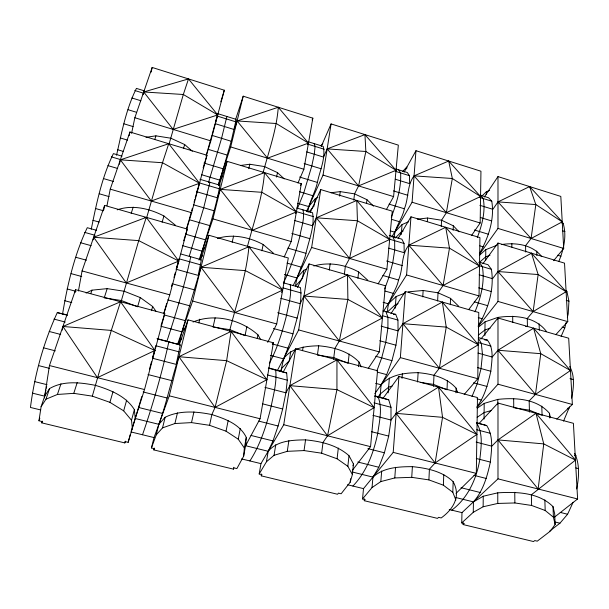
<?xml version="1.0" encoding="UTF-8"?>
<svg xmlns="http://www.w3.org/2000/svg" width="609" height="609" viewBox="0 0 609 609"><rect width="100%" height="100%" fill="white"/><g stroke="black" fill="none" stroke-linecap="round" stroke-linejoin="round"><path stroke-width="0.91" d="M261.253 475.842L261.969 474.655L259.19 473.985L266.445 461.774L268.188 451.277L272.984 440.924L278.107 425.988L282.675 408.982L285.903 392.805L289.892 385.664L336.96 359.85L336.937 389.623L327.528 435.793L323.006 442.477L321.643 453.203L337.082 458.783L347.853 466.334L352.375 474.586L350.167 482.237L341.131 493.785L338.444 493.13L337.569 494.264L261.253 475.842L261.565 474M463.144 524.57L464.279 523.534L461.721 522.918L473.262 512.321L483.143 506.757L497.774 503.437L497.781 492.833C516.721 491.646 538.729 492.415 553.01 506.627L554.715 513.973L555.126 524.471L550.292 531.147L537.252 541.165L534.771 540.571L533.507 541.546L463.144 524.57L463.19 522.735M497.789 404.026L497.789 399.397C515.656 397.479 536.94 398.682 549.455 413.298L550.361 417.736M497.804 319.238L497.804 317.426C514.719 314.906 535.265 316.581 546.326 331.319M461.721 522.918L461.98 512.633L497.987 478.857L497.987 403.074L573.412 423.316L577.606 498.969L554.297 517.3M476.877 407.672L497.987 384.21L497.987 317.989L568.692 338.216L572.361 404.467L556.801 419.182M478.149 326.493L497.987 301.432L497.987 243.067L564.528 263.141L567.771 321.643L555.766 334.691M479.823 253.786L497.987 228.421L497.987 176.595L560.82 196.425L563.706 248.449L553.634 260.682M483.143 506.757L483.249 496.228L497.781 492.833M484.041 419.121L484.201 403.386L497.789 399.397M484.901 335.437L485.046 321.849L497.804 317.426M485.678 260.515L485.784 249.66L496.959 245.275M486.355 194.545L486.385 191.751L489.651 190.351M456.012 493.412L476.307 473.383L477.471 397.563L398.933 376.484L382.825 398.629M464.187 394.51L477.76 378.707L478.781 312.493L405.343 291.475L390.963 313.673M468.854 309.364L479.032 295.944L479.93 237.617L410.976 216.812L398.111 238.507M471.602 235.417L480.158 222.985L480.95 171.213L415.97 150.705L404.14 172.134M473.262 512.321L473.444 501.885C483.226 490.785 487.314 476.246 490.344 462.079C491.547 449.96 493.77 436.417 486.713 425.584L476.611 422.669M364.433 498.87L364.266 500.705L437.513 518.381L438.594 517.33L441.175 517.954C453.401 509.116 461.211 496.198 453.149 481.689C442.294 471.138 426.917 468.176 412.392 466.646C398.705 466.684 383.594 467.362 372.952 477.106L352.169 471.983M455.875 500.05L452.814 492.308L453.149 481.689M455.958 392.805L456.111 388.177C446.549 377.344 431.941 373.949 418.124 372.67C404.97 372.815 390.483 374.512 381.12 384.789L379.978 397.647M452.814 492.308L443.367 485.19L443.778 474.518M447.029 389.874L447.387 380.579M450.302 304.721L450.546 298.364L438.023 292.8L423.141 290.493L408.365 291.825M453.157 230.339L453.332 225.817L441.563 220.23L427.564 218.022L417.348 219.156M443.367 485.19L428.896 479.892L429.414 469.196L435.108 462.977L476.9 434.423L438.518 387.111L396.147 413.366L391.016 420.043L388.702 436.09L384.393 452.784L378.828 467.263L372.952 477.106L372.023 487.581L362.538 498.954L365.194 499.593L364.266 500.705M433.463 386.289L434.004 375.091L439.363 368.247L478.286 344.74L442.34 302.064L402.914 323.683L398.05 330.885L395.941 345.204L391.93 360.657L386.692 374.634L381.12 384.789L375.608 383.327M437.62 300.975L438.023 292.8L443.086 285.53L449.48 248.152L445.697 227.286L408.837 245.176C400.813 255.019 403.462 268.706 398.53 279.995C396.375 291.254 387.172 300.153 387.575 311.854L395.439 304.637L398.08 303.632M441.251 226.556L441.563 220.23L446.359 212.686L452.327 178.49L448.681 161.027L414.067 175.872C406.82 185.38 408.837 198.054 404.353 208.773C402.48 218.928 394.602 227.203 394.145 237.525M574.652 453.37C579.943 464.142 579.022 477.372 576.7 488.92M569.719 366.504C575.071 375.814 573.693 387.925 571.615 398.141M565.715 290.295L566.949 291.665L568.943 301.158L568.205 313.924L567.344 317.418M372.023 487.581L380.815 481.582L394.777 477.943L411.737 477.334L412.392 466.646M417.561 381.965L418.124 372.67M422.753 296.842L423.141 290.493M427.343 221.63L427.564 218.022M561.764 222.102L563.112 223.32C566.994 235.835 563.698 249.378 558.925 261.192M394.777 477.943L395.553 467.309M402.047 378.349L402.382 373.713M218.41 185.418L231.23 141.265L236.216 119.387L217.504 113.578M362.538 498.954L363.504 488.631L393.201 452.388L398.933 376.484M374.756 393.779L400.357 357.62L405.343 291.475M383.221 311.778L406.591 274.964L410.976 216.812M391.876 236.871L412.08 202.234L415.97 150.705M380.815 481.582L381.691 471.023M388.154 392.82L389.379 378.014M395.142 308.283L396.109 296.537L404.863 293.173M401.24 234.473L402.054 224.576L408.669 221.714M406.667 168.807L406.82 166.957L402.671 171.494M243.638 456.202L244.354 448.003L246.295 437.407C239.839 424.07 225.048 418.779 211.841 414.569C196.387 411.44 179.716 410.07 165.153 417.264L158.865 424.321L156.247 434.841L151.428 447.95L154.328 448.65L153.849 449.922L233.43 469.128L234.084 467.918L236.886 468.595L243.638 456.202L245.564 445.697L246.295 437.407M308.786 141.927L323.234 146.419C325.952 158.348 319.687 170.748 317.418 182.434C315.157 192.581 309.265 201.64 307.827 211.932M352.398 470.285L370.554 446.663L377.55 370.744L295.692 348.774L283.132 372.244M368.247 368.399L379.293 351.888L385.383 285.766L309.052 263.925L297.512 287.425M378.113 283.847L386.905 269.262L392.257 211.163L320.753 189.589L310.232 212.45M386.327 209.686L393.597 196.6L398.339 145.14L331.09 123.916L321.263 146.396M476.992 406.759C484.726 396.421 488.007 383.647 490.839 371.262C491.707 360.97 494.401 348.934 487.421 340.119L478.788 337.69M296.819 208.019L312.539 212.686C315.013 226.35 308.824 240.098 305.977 253.329C303.434 264.565 296.598 274.446 295.563 286.002L302.528 278.351L303.822 270.274L306.335 269.201M478.255 325.655C488.365 309.083 494.523 288.757 491.394 269.307L488.045 264.74L479.116 262.091L482.351 266.635C485.015 281.967 480.828 297.649 474.99 311.793M352.375 474.586L353.464 464.012L348.995 455.684C337.043 445.057 321.065 441.365 305.551 439.865C292.472 440.056 277.339 440.49 268.188 451.277L245.564 445.697L246.698 443.078M283.345 282.789L300.45 287.593C302.627 303.252 296.514 318.758 292.982 333.816C289.701 346.734 281.944 358.138 281.366 371.703M350.167 482.237L350.533 478.743M479.382 253.793C488.251 238.096 494.797 219.377 491.767 201.198L488.601 197.773L480.166 195.154L483.234 198.549C485.693 211.726 481.955 225.216 477.296 237.502M347.853 466.334L348.995 455.684M358.526 366.671L359.021 362.043C348.485 351.134 333.389 347.061 318.705 345.798C306.007 346.041 291.49 347.701 283.497 358.846L270.358 355.359M268.904 368.003L286.672 372.952L287.288 380.161L285.903 392.805L264.945 387.377M337.082 458.783L338.315 448.079M349.163 354.035L348.089 363.329L333.778 357.59L317.403 355.093L318.705 345.798M357.902 278.29L358.632 271.949C345.105 264.534 328.784 261.71 313.848 265.966M366.549 203.292L366.968 199.691L354.56 193.868L340.264 191.614L331.052 192.733M202.759 255.476L200.034 259.16C206.466 234.488 215.647 210.409 219.895 185.205L199.95 179.29M212.138 134.452L215.091 123.635L234.282 129.557L237.099 120.955L278.275 107.253C276.615 129.786 268.79 151.184 263.05 172.804M333.557 359.31L334.958 348.287L339.304 340.994L347.891 299.445L347.511 274.925L303.998 296.043L300.123 303.693L280.764 298.319M344.351 274.294L345.387 266.141L349.558 258.452L357.445 220.762L356.767 200.452L316.315 217.801L312.554 225.779L294.619 220.504M353.76 200.163L354.56 193.868L358.572 185.928L365.864 151.489L364.943 134.604L327.162 148.9L323.516 157.076L306.685 151.885M226.875 116.486L221.577 138.312L208.522 182.51M66.937 314.853L57.299 312.607C43.513 342.456 34.606 374.817 30.45 407.451L40.757 409.964M197.818 188.211L196.897 191.774L217.398 197.803L220.214 189.376L264.512 172.613C262.456 198.016 253.778 222.148 247.429 246.561L249.918 247.635M266.445 461.774L274.05 455.311L287.265 451.338L304.051 450.576L305.551 439.865M329.286 270.099L330.177 263.773M339.639 196.106L340.264 191.614M178.795 344.359L181.916 331.852L201 267.26L248.906 246.714C246.371 275.786 236.498 303.373 229.464 331.372M141.798 396.528L128.156 442.324L125.233 441.616L124.822 442.918L41.762 422.867L41.983 421.504L38.961 420.773L41.108 406.705L44.693 396.17L45.949 389.988M200.635 264.839L178.939 258.772L176.214 269.285L198.199 275.39L201.404 259.769L180.942 254.022M32.376 393.132L44.693 396.17L49.565 388.572C63.587 380.404 80.365 382.422 95.59 385.39C110.275 389.92 125.865 395.987 134.376 409.629L135.244 418.497L158.865 424.321C166.919 402.206 171.456 378.996 178.917 356.729L231.07 331.425L226.632 360.673L215.076 407.391L211.841 414.569L209.565 425.318L226.038 431.187L238.248 439.203L244.354 448.003M287.265 451.338L288.879 440.672M302.544 350.693L303.107 346.993M44.411 397.943L49.458 365.552L75.6 289.694L164.75 313.627L144.508 389.562L131.224 431.05M259.19 473.985L260.949 463.632L283.741 424.732L295.692 348.774M277.232 370.79L298.661 329.926L309.052 263.925M293.218 285.552L311.641 247.467L320.753 189.589M306.456 211.544L323.036 175.095L331.09 123.916M274.05 455.311L275.755 444.722M290.737 351.621L289.252 360.825L281.982 367.996L280.201 371.353M314.358 204.845L315.363 198.603L317.921 197.377M62.521 314.313C67.409 284.73 74.336 254.844 87.262 227.705L96.648 230.339M209.938 182.251L203.711 207.768L189.232 256.336M62.316 330.124L62.917 326.485L120.559 301.76L154.93 350.472L152.471 358.237L176.184 364.38L180.279 344.96L157.046 338.566M75.105 292.472L75.6 289.694M245.564 445.697L260.066 418.756L273.403 342.791L188.014 319.87L179.213 344.9M267.747 342.372L276.714 323.95L288.293 257.988L208.895 235.264L200.43 260.165M284.197 256.975L291.186 241.545L301.333 183.728L227.134 161.339L219.149 185.433M297.976 183.02L303.876 169.256L312.851 118.161L243.212 96.184L235.447 120.042M78.439 290.988L82.063 270.936L104.626 205.431L187.29 229.083L169.766 294.825L163.905 313.544M91.266 229.258C96.42 203.581 101.855 177.211 113.403 153.62L122.013 156.17M190.746 256.777C184.55 285.545 175.963 313.787 166.752 341.725M93.169 239.862L93.657 237.266L146.289 217.352L178.772 261.048L176.214 269.285M233.43 469.128L233.772 467.286M238.248 439.203L240.266 428.53M257.257 338.543L257.957 334.843C240.951 319.626 214.437 312.996 193.053 322.009M103.736 210.014L104.626 205.431M116.547 155.234C121.693 132.686 126.017 109.102 136.424 88.396L144.333 90.855M106.963 205.766L110.244 189.148L129.93 132.001L206.976 155.249L191.652 212.724L186.628 229.053M226.038 431.187L228.177 420.469M245.039 335.673L246.881 326.394M261.908 250.824L263.164 244.513C249.317 237.129 232.569 233.612 217.383 238.469M276.577 177.082L277.468 172.613L264.375 166.546L249.781 164.24L240.654 165.458M119.44 164.285L120.338 159.832L168.739 143.716L199.516 183.248L195.245 197.834M46.314 388.222L46.672 386.456M129.169 135.67L129.93 132.001M131.574 133.363L134.848 117.735L152.166 67.454L224.318 90.223L210.805 140.885L206.116 156.292M143.138 94.692L143.716 91.974L188.501 78.919L217.725 114.941L215.35 122.767L216.834 116.859M151.161 72.09L152.166 67.454M156.247 434.841L162.542 427.876L174.92 423.529L191.508 422.608L193.928 411.882M215.144 317.814L213.051 327.094L229.821 329.659L244.194 335.338M232.174 242.321L233.59 236.018M248.776 168.701L249.781 164.24M174.92 423.529L177.463 412.849M198.838 322.861L199.722 319.162M563.538 421.124L569.484 406.949M162.542 427.876L165.153 417.264M561.11 336.434L564.787 327.893L566.066 322.656M151.428 447.95L154.031 437.574L169.272 395.82L188.014 319.87M177.485 344.549L192.657 301.059L208.895 235.264M199.021 260.066L212.937 218.882L227.134 161.339M218.304 184.451L230.689 146.944L243.212 96.184M153.849 449.922L154.313 448.072M198.283 186.423L199.204 182.86L219.453 188.843M152.471 358.237L153.399 354.659M153.864 352.877L154.557 350.198M155.021 348.409L155.721 345.729L179.092 351.85M128.156 442.324L130.242 434.537M124.822 442.918L125.287 441.19M132.427 429.025L131.506 420.24L134.376 409.629M194.065 202.158L194.773 199.562M173.991 277.438L175.225 272.908M149.51 369.107L151.481 361.86M131.506 420.24L123.68 410.847L126.649 400.159M151.504 310.697L152.669 306.502L140.283 297.58L124.244 291.262L107.184 288.636L91.959 290.158L86.09 293.043M191.135 212.655L189.155 219.674L209.861 225.642M191.629 210.897L192.368 208.263M171.51 286.451L172.263 283.771L194.438 289.861M352.976 465.733L353.464 464.012M206.223 155.303L207.715 150.134M123.68 410.847L109.909 402.336L113.023 391.602M137.596 306.845L140.283 297.58M162.116 222.277L163.935 215.997C149.784 208.666 132.671 204.434 117.24 209.831M183.621 148.086L184.656 144.539L170.847 138.213L155.934 135.845L146 137.299M186.56 228.641L188.897 220.572M163.661 313.886L166.721 303.358M220.808 101.825L224.318 90.223M41.108 406.705L45.972 399.192L57.429 394.457L73.773 393.353L92.309 396.139L111.302 330.413L120.559 301.76M120.902 302.247L138.715 240.624L146.289 217.352M168.952 144.424L183.324 94.494L188.501 78.919M203.124 167.886L206.976 155.249M183.682 240.783L187.29 229.083M161.05 325.404L164.75 313.627M73.773 393.353L77.198 382.619M107.184 288.636L104.23 297.892L121.419 300.534L136.743 306.517M131.179 213.432L133.181 207.159M154.808 139.392L155.934 135.845M168.739 143.716L162.496 162.725L146.632 217.725L144.858 217.451M57.429 394.457L60.969 383.761M90.848 293.515L91.959 290.158M41.762 422.867L42.348 421.146M45.972 399.192L49.565 388.572M38.961 420.773L39.836 418.177M142.514 434.765C153.004 404.361 161.903 373.355 168.815 341.946L168.358 341.55M178.384 344.565L179.64 340.994L181.878 338.208M391.313 217.344C396.459 203.14 401.445 188.227 400.608 172.933L398.598 169.82M384.652 289.062L388.945 277.232L392.721 262.822L394.723 249.934L394.662 240.684L392.615 236.437M376.826 371.026L381.698 357.886L385.733 342.395L387.918 328.076L387.941 317.266L385.862 311.587M471.99 396.558L477.197 383.792L481.019 368.567L482.465 354.324L481.346 343.407L478.354 338.193M312.128 119.904L312.851 118.161M307.773 144.752L308.466 143.1L278.275 107.253M300.595 185.44L301.333 183.728M297.299 208.826L303.739 192.992L311.808 165.922L314.274 154.229L315.104 146.419L314.214 143.617M295.669 213.523L296.385 211.909L264.512 172.613M549.721 531.071L559.937 523.207L567.596 514.24L573.122 502.273M283.497 282.82C290.927 267.899 295.921 251.936 300.001 235.812C301.265 227.294 304.995 218.494 302.947 209.839M281.564 292.404L282.66 290.082L248.906 246.714M272.566 344.488L273.403 342.791M269.345 363.268C277.506 348.211 282.378 331.692 286.595 315.173C288.316 305.162 291.932 294.962 290.204 284.715M249.903 460.944C260.599 444.235 266.552 425.181 271.241 406.058C273.479 394.213 277.057 382.224 275.679 370.059L273.433 369.199M484.292 197.027L497.987 176.595M222.376 176.283L219.735 180.112L201.472 174.676M219.034 185.661L220.093 184.131M377.649 397.647L380.313 393.939L388.618 387.217L392.105 386.091M482.945 263.674L497.987 243.067M204.746 247.452L202.028 251.152L182.449 245.625M321.08 145.779L322.831 143.549M352.908 486.051C366.77 471.625 373.698 452.525 377.755 433.288C379.377 421.382 382.627 408.7 378.181 397.03L375.06 395.995M185.821 326.949L181.916 331.852L160.921 326.272M480.851 339.114L497.987 317.989M315.363 198.603L308.71 206.596L297.809 203.345M308.748 212.259L314.214 205.743M303.822 270.274L296.887 277.963L284.38 274.431M479.23 423.27L497.987 403.074M402.054 224.576L394.624 232.158L390.171 230.834M395.233 238.05L401.46 231.755L403.128 231.039M451.794 510.152C468.032 497.979 476.489 478.948 479.839 459.399C481.08 447.303 483.424 433.836 476.581 422.92L486.713 425.584M481.848 196.083L486.385 191.751M396.109 296.537L388.283 303.8L383.122 302.338M479.664 255.064L485.784 249.66M478.872 262.844L485.716 256.869L490.032 255.186M478.56 326.987L485.046 321.849M478.438 335.064L484.962 329.956L490.1 328.205M476.169 442.104L491.813 446.161L497.987 439.919L535.996 413.275L575.452 460.122L531.368 494.79L531.619 505.455L545.192 510.494L553.414 517.208L555.126 524.471M477.311 408.152L484.201 403.386M478.019 353.091L492.209 357.034L497.987 350.251L533.598 328.175L570.481 370.5L535.471 394.419L529.175 400.851L529.442 412.042M477.174 417.31L484.109 412.59L491.41 410.489M374.154 407.634L327.528 435.793L289.892 385.664L336.937 389.623L374.154 407.634L336.96 359.85M479.237 274.781L492.559 278.701L497.987 271.545L531.49 253.177L566.111 291.696L533.134 311.61L527.257 318.484L527.447 326.675L525.613 326.386M483.249 496.228L473.444 501.885L456.103 497.606M266.925 379.673L215.076 407.391L178.917 356.729L226.632 360.673L266.925 379.673L231.07 331.425M382.414 317.951L339.304 340.994L303.998 296.043L347.891 299.445L382.414 317.951L347.511 274.925M479.496 266.072L443.086 285.53L408.837 245.176L449.48 248.152L479.496 266.072L445.697 227.286M479.915 205.324L492.871 209.313L497.987 201.914L529.617 186.575L562.236 221.851L531.078 238.507L525.559 245.678L525.704 252.027M389.646 239.497L349.558 258.452L316.315 217.801L357.445 220.762L389.646 239.497L356.767 200.452M480.562 196.509L446.359 212.686L414.067 175.872L452.327 178.49L480.562 196.509L448.681 161.027M396.025 170.276L358.572 185.928L327.162 148.9L365.864 151.489L396.025 170.276L364.943 134.604M501.557 244.559C515.564 242.306 532.647 244.628 541.698 256.633M497.774 503.437L514.879 502.958L531.619 505.455M393.368 314.396L395.713 314.358L397.943 320.06L398.05 330.885L381.143 326.188M484.802 339.959L487.421 340.119M191.508 422.608L209.565 425.318M304.051 450.576L321.643 453.203M411.737 477.334L428.896 479.892M420.225 382.368L433.555 384.401L446.184 389.532M514.681 407.916L529.396 410.154L541.241 415.026M130.943 431.941L154.031 437.574M241.583 458.912L260.949 463.632M347.587 484.749L363.504 488.631M449.244 509.527L461.98 512.633M554.472 521.86L559.937 523.207M34.576 381.592L47.038 384.69M138.616 407.482L162.496 413.427M251.007 435.45L272.984 440.924M357.833 462.033L378.828 467.263M461.036 487.718L480.295 492.514M560.25 512.413L567.596 514.24M38.595 365.613L49.329 368.316M143.13 391.96L167.117 398.012M258.688 421.093L278.107 425.988M367.905 448.627L384.393 452.784M473.985 475.37L486.271 478.468M49.458 365.552L144.508 389.562M169.272 395.82L260.066 418.756M283.741 424.732L370.554 446.663M393.201 452.388L476.307 473.383M497.987 478.857L577.606 498.969M43.764 347.884L55.358 350.853M148.025 374.55L171.959 380.671M262.41 403.797L282.675 408.982M371.338 431.652L388.702 436.09M476.322 458.501L490.344 462.079M49.184 331.471L60.672 334.448M372.891 415.346L391.016 420.043L390.993 407.299L388.725 399.801L375.152 395.964M575.809 467.925L578.55 468.633M53.95 319.093L65.262 322.054M267.48 374.977L287.288 380.161M374.002 402.853L390.993 407.299M476.771 429.748L490.496 433.342M574.363 455.288L576.167 455.76M57.299 312.607L67.561 315.302M157.297 338.916L180.279 344.96M268.318 368.125L286.672 372.952M374.649 396.101L388.725 399.801M64.744 300.717L71.755 302.574M67.15 288.955L76.011 291.33M164.263 314.99L185.547 320.699M272.208 343.933L288.133 348.203M377.352 372.129L386.692 374.634M476.984 398.842L481.437 400.037M71.055 273.624L81.735 276.516M167.741 299.849L189.97 305.878M273.426 328.517L292.982 333.816M375.707 356.257L391.93 360.657M473.604 382.817L487.033 386.456M567.329 408.236L569.057 408.708M82.063 270.936L169.766 294.825M192.657 301.059L276.714 323.95M298.661 329.926L379.293 351.888M400.357 357.62L477.76 378.707M497.987 384.21L572.361 404.467M75.813 257.287L86.463 260.21M277.704 312.729L297.222 318.088M379.75 340.758L395.941 345.204M477.441 367.585L490.839 371.262M80.601 242.74L91.152 245.671M570.024 378.638L573.442 379.59M383.16 310.826L395.713 314.358M84.628 232.372L95.034 235.287M283.002 287.897L301.234 292.998M382.46 315.728L397.943 320.06M477.837 342.425L490.976 346.102M92.903 220.313L99.084 222.057M95.446 208.491L103.469 210.775M185.867 234.259L205.629 239.893M286.946 263.073L301.371 267.184M384.903 290.995L393.581 293.469M478.263 317.609L482.45 318.804M99.237 193.769L109.08 196.608M287.859 248.114L305.977 253.329M382.825 275.474L398.53 279.995M474.259 301.813L487.702 305.688M562.107 327.117L564.787 327.893M110.244 189.148L191.652 212.724M212.937 218.882L291.186 241.545M311.641 247.467L386.905 269.262M406.591 274.964L479.032 295.944M497.987 301.432L567.771 321.643M103.637 178.62L113.464 181.482M193.357 204.753L214.018 210.775M291.848 233.437L309.928 238.705M386.608 261.04L402.283 265.6M478.697 287.859L491.273 291.521M107.907 165.61L117.651 168.48M388.664 248.152L404.209 252.727L404.041 243.463L401.864 239.177L389.235 235.432M566.286 300.374L568.943 301.158M111.333 156.856L120.955 159.703M296.621 211.681L313.452 216.659M389.524 239.17L404.041 243.463M478.712 265.554L491.394 269.307M565.198 291.148L566.949 291.665M117.628 149.723L123.026 151.329M120.255 137.938L127.525 140.123M203.985 163.06L223.29 168.853M299.499 191.721L313.041 195.786M391.587 219.354L399.671 221.775M479.869 245.838L483.34 246.881M123.924 123.81L133.12 126.596M227.347 155.143L207.966 149.274L211.886 135.35L231.23 141.265M299.575 177.029L317.418 182.434M389.014 204.129L404.353 208.773M474.358 229.989L488.296 234.206M557.623 255.217L561.003 256.237M128.019 109.689L136.363 112.239M304.157 163.585L321.118 168.769M393.475 190.906L407.878 195.314M480.364 217.489L491.661 220.945M134.848 117.735L210.805 140.885M230.689 146.944L303.876 169.256M323.036 175.095L393.597 196.6M412.08 202.234L480.158 222.985M497.987 228.421L563.706 248.449M131.856 97.958L140.885 100.744M395.355 179.236L409.659 183.652L409.438 175.666L407.314 172.53L395.972 169.005M562.442 230.781L564.954 231.549M134.802 90.513L143.724 93.276M217.055 116.014L236.026 121.899M307.598 144.089L324.247 149.251M395.294 171.281L409.438 175.666M479.808 197.483L491.767 201.198M561.452 222.803L563.112 223.32M92.309 396.139L109.909 402.336M476.9 434.423L442.545 417.332L396.147 413.366L435.108 462.977L442.545 417.332L438.518 387.111M575.452 460.122L543.753 443.892L497.987 439.919L538.128 488.997L543.753 443.892L535.996 413.275M478.286 344.74L446.245 327.109L402.914 323.683L439.363 368.247L446.245 327.109L442.34 302.064M570.481 370.5L540.762 353.684L497.987 350.251L535.471 394.419L540.762 353.684L533.598 328.175M566.111 291.696L538.135 274.545L497.987 271.545L533.134 311.61L538.135 274.545L531.49 253.177M562.236 221.851L535.821 204.555L497.987 201.914L531.078 238.507L535.821 204.555L529.617 186.575M163.935 215.997L175.285 225.109M263.164 244.513L273.38 253.184M184.656 144.539L192.33 151.268M358.632 271.949L367.783 280.209M277.468 172.613L284.228 178.879M450.546 298.364L458.699 306.236M366.968 199.691L373.53 206.139M453.332 225.817L459.072 231.831M152.669 306.502L155.835 311.123M257.957 334.843L260.66 339.563M359.021 362.043L361.228 366.915M456.111 388.177L457.504 392.394M549.455 413.298L549.63 417.926M553.01 506.627L553.414 517.208M536.727 251.045L536.872 255.59M539.102 323.821L539.308 330.185M541.782 406.089L542.086 415.376M544.842 499.852L545.192 510.494M511.834 243.516L511.88 247.147M512.687 316.223L512.763 322.587M513.653 398.484L513.76 407.779M514.757 492.308L514.879 502.958M154.93 350.472L97.417 377.664L62.917 326.485L111.302 330.413L154.93 350.472M282.66 290.082L235.036 312.6L201 267.26L245.465 270.647L282.66 290.082M178.772 261.048L126.284 282.979L93.657 237.266L138.715 240.624L178.772 261.048M296.385 211.909L252.362 230.301L220.214 189.376L261.855 192.307L296.385 211.909M199.516 183.248L151.268 201.023L120.338 159.832L162.496 162.725L199.516 183.248M308.466 143.1L267.549 158.18L237.099 120.955L276.25 123.513L308.466 143.1M217.725 114.941L173.108 129.397L143.716 91.974L183.324 94.494L217.725 114.941"/></g></svg>
